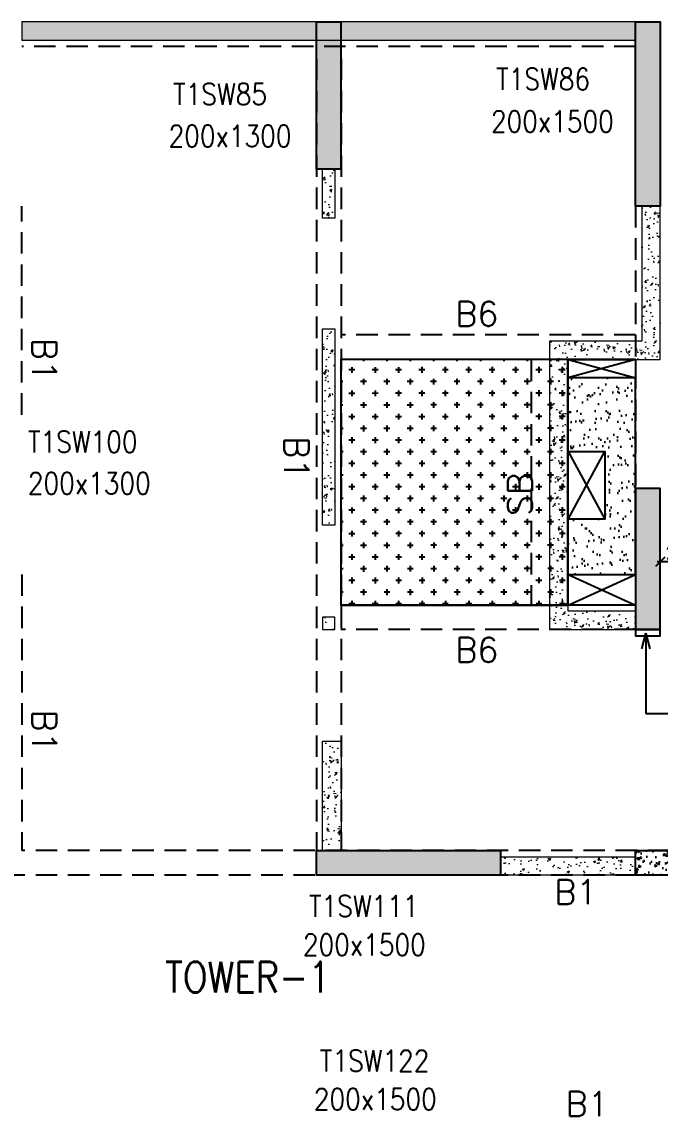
# Model space of a CAD drawing. Header units: millimetres. Extents: x 1078357 to 2594950, y -4969473 to -4636555.
# Drawn here: x 1413651 to 1418851, y -4665722 to -4656810 of the extents above; entities that cross this region are included whole.
import ezdxf

# ---------------------------------------------------------------- set-up
doc = ezdxf.new("R2010")
doc.units = ezdxf.units.MM
doc.header["$PDMODE"] = 35
doc.linetypes.add('CONTINOUS', pattern=[0])
doc.linetypes.add('HIDDEN', pattern=[0.375, 0.25, -0.125])
doc.layers.get('0').update_dxf_attribs({"lineweight": 0})
doc.layers.get('Defpoints').update_dxf_attribs({"lineweight": 0})
for name, color, linetype, lineweight in [('A-_ANOTDIMA_D-', 6, 'Continuous', 13), ('COL. NO.', 30, 'Continuous', 25), ('COL. SIZE', 7, 'Continuous', 25), ('DIM', 9, 'Continuous', 25), ('HATCH', 8, 'Continuous', 30), ('RCC UPSTAND', 43, 'Continuous', 30), ('S-NON STR RCC WALL', 8, 'Continuous', 0)]:
    doc.layers.add(name, color=color, linetype=linetype, lineweight=lineweight)
for name, color, linetype in [('B-200x325', 201, 'HIDDEN'), ('B-200x650', 241, 'HIDDEN'), ('B-300xSLAB THK.', 151, 'Continuous'), ('BK1-200x650', 241, 'HIDDEN'), ('DROP SLAB', 8, 'Continuous'), ('NON STR. RCC WALL', 6, 'Continuous'), ('S-COLUMN_SHEAR WALL', 1, 'Continuous'), ('SLAB FOLD', 8, 'Continuous'), ('TEXT', 7, 'Continuous')]:
    doc.layers.add(name, color=color, linetype=linetype)
doc.styles.add('Roman', font='romans')
doc.styles.add('ROMANS', font='romans.shx', dxfattribs={"width": 0.85})
doc.dimstyles.new('HARESH', dxfattribs={"dimtxt": 150, "dimasz": 75, "dimexe": 0, "dimexo": 0, "dimgap": 25, "dimtad": 1, "dimdec": 0, "dimdsep": 46, "dimtxsty": 'Roman', "dimblk": 'OBLIQUE', "dimcen": 225, "dimdle": 25, "dimclrd": 2, "dimclre": 2, "dimclrt": 7, "dimadec": 8, "dimazin": 1, "dimtfac": 1, "dimtdec": 0, "dimtmove": 0, "dimatfit": 0, "dimfxl": 1, "dimlwd": -1, "dimlwe": -1, "dimarcsym": 0})

# ---------------------------------------------------------------- blocks, each defined once
blk = doc.blocks.new('_Oblique')
at = {"color": 0, "linetype": 'ByBlock', "lineweight": -2}
blk.add_line((-0.5, -0.5), (0.5, 0.5), dxfattribs=at)
blk = doc.blocks.new('*D1321')
at = {"layer": 'Defpoints', "color": 0, "ltscale": 700, "transparency": 16777216}
for p in [(1418851.2, -4661207.1), (1418851.2, -4661609.1, 0), (1419525.9, -4661609.2, 0)]:
    blk.add_point(p, dxfattribs=at)
at = {"layer": 'DIM', "color": 2, "ltscale": 700, "transparency": 16777216}
for p, q in [((1419550.9, -4661207.1), (1418826.2, -4661207.1)), ((1418851.2, -4661609.1), (1418851.2, -4661207.1)), ((1419525.9, -4661609.2), (1419525.9, -4661207.1))]:
    blk.add_line(p, q, dxfattribs=at)
at = {"layer": 'DIM', "color": 2, "ltscale": 700, "transparency": 16777216, "xscale": 75, "yscale": 75, "zscale": 75, "rotation": 180}
blk.add_blockref('_Oblique', (1418851.2, -4661207.1), dxfattribs=at)
at = {"layer": 'DIM', "color": 2, "ltscale": 700, "transparency": 16777216, "xscale": 75, "yscale": 75, "zscale": 75}
blk.add_blockref('_Oblique', (1419525.9, -4661207.1), dxfattribs=at)
at = {"layer": 'DIM', "color": 7, "ltscale": 700, "transparency": 16777216, "insert": (1419188.6, -4661132.1), "char_height": 150, "attachment_point": 5, "style": 'Roman'}
blk.add_mtext('{\\H0.666667x;200x650}', dxfattribs=at)
blk = doc.blocks.new('G$CD63B60BD')
at = {"layer": 'COL. NO.', "linetype": 'Continuous', "style": 'ROMANS', "width": 0.85}
for s, p in [('T1SW86', (61839.4, 15346.7, -320.4)), ('T1SW85', (59207.6, 15224, -320.4)), ('T1SW100', (58025.2, 12391.2, -320.4)), ('T1SW111', (60314.4, 8609.2, -320.4)), ('T1SW122', (60403.1, 7350.6, -320.4))]:
    blk.add_text(s, height=175, dxfattribs=at).set_placement(p)
at = {"layer": 'COL. SIZE', "linetype": 'Continuous', "style": 'ROMANS', "width": 0.85}
for s, p in [('200x1500', (61797.3, 15000.9, -320.4)), ('200x1300', (59170.8, 14882.7, -320.4)), ('200x1300', (58024, 12054.3, -320.4)), ('200x1500', (60265.2, 8295.7, -320.4)), ('200x1500', (60354, 7037.1, -320.4))]:
    blk.add_text(s, height=175, dxfattribs=at).set_placement(p)

msp = doc.modelspace()

# ---------------------------------------------------------------- hatches: boundary and pattern name
at = {"layer": 'DROP SLAB'}
h = msp.add_hatch(dxfattribs=at)
h.set_pattern_fill('CROSS', color=8, scale=15, angle=0.03079)
h.set_pattern_definition([(180.03079016, (-1908740.52, 9380896.72), (-95.1987999, -95.3011726), [47.625, -142.875]), (270.03079016, (-1908764.35, 9380920.52), (95.3011726, -95.1987999), [47.625, -142.875])])
h.paths.add_polyline_path([(1418100.9, -4659559.9), (1416251.2, -4659560.1), (1416251.2, -4661559.9), (1418100.9, -4661559.8)])
at = {"layer": 'HATCH'}
h = msp.add_hatch(dxfattribs=at)
h.set_pattern_fill('AR-SAND', color=8, scale=3, angle=0.02985)
h.set_pattern_definition([(37.47015413, (-3613382.39, 18698798.93), (-4.72361136, 146.8264517), [0, -115.824, 0, -129.54, 0, -123.825]), (7.4701541, (-3613382.39, 18698798.93), (134.9689868, 214.9772528), [0, -62.484, 0, -104.394, 0, -40.005]), (327.4701541, (-3613476.11, 18698798.98), (237.2979035, 0.3075449), [0, -38.1, 0, -137.16, 0, -179.07]), (317.4701541, (-3613476.11, 18698798.98), (229.1017424, 66.759465), [0, -19.05, 0, -89.916, 0, -102.87])])
h.paths.add_polyline_path([(1418650.6, -4659709.7), (1418100.6, -4659709.7), (1418100.6, -4660309.7), (1418400.6, -4660309.7), (1418400.6, -4660859.7), (1418100.6, -4660859.6), (1418100.6, -4661309.7), (1418650.6, -4661309.7)])
at = {"layer": 'RCC UPSTAND'}
h = msp.add_hatch(dxfattribs=at)
h.set_pattern_fill('AR-CONC', color=8, scale=20, angle=90)
h.set_pattern_definition([(140, (-1789723.74, -7200979.27), (12.550427, 143.4520365), [15, -165]), (85, (-1789723.74, -7200979.27), (-150.438427, -27.7502667), [12, -132]), (190.4514445, (-1789722.7, -7200967.32), (-137.887998, 115.7017693), [12.7480384, -140.2284224]), (136.1842, (-1789763.74, -7200979.27), (33.103856, 213.448266), [22.5, -247.5]), (186.6356355, (-1789760.98, -7200961.49), (-194.82372, 186.932389), [19.122068, -210.342752]), (81.184164, (-1789763.74, -7200979.27), (-194.82372, 186.932389), [18, -198]), (111, (-1789753.74, -7200959.27), (80.523778, 119.3814104), [15, -165]), (56, (-1789753.74, -7200959.27), (-145.030009, 48.6630664), [12, -132]), (161.4514447, (-1789747.03, -7200949.33), (-64.5062306, 168.0444753), [12.748038, -140.2284224]), (127.5, (-1789723.74, -7200979.274), (-66.57877077, 2.43197106), [0, -130.4, 0, -134, 0, -132.5]), (97.5, (-1789723.74, -7200979.274), (-78.8823424, 52.6139075), [0, -76.4, 0, -127.4, 0, -50.5]), (57.5, (-1789723.74, -7201023.874), (4.51097435, 106.7644872), [0, -50, 0, -156, 0, -207]), (47.5, (-1789723.74, -7201043.87), (-20.0209965, 116.6372339), [0, -65, 0, -103.6, 0, -147])])
h.paths.add_polyline_path([(1419976.3, -4663559.8), (1419976.3, -4663759.8), (1418651.3, -4663759.8), (1418651.3, -4663559.8)])
at = {"layer": 'S-COLUMN_SHEAR WALL', "lineweight": 25}
h = msp.add_hatch(color=1, dxfattribs=at)
h.dxf.hatch_style = 1
h.paths.add_polyline_path([(1416051.3, -4658009.8), (1416251.3, -4658009.8), (1416251.3, -4656809.7), (1416051.3, -4656809.7)])
at = {"layer": 'S-COLUMN_SHEAR WALL', "lineweight": 25, "extrusion": (-1.00316e-06, 2.11765e-11, 1)}
h = msp.add_hatch(color=1, dxfattribs=at)
h.dxf.hatch_style = 1
h.paths.add_polyline_path([(1418651.3, -4656809.8), (1418851.3, -4656809.8), (1418851.3, -4658309.7), (1418651.3, -4658309.7)])
h = msp.add_hatch(color=1, dxfattribs=at)
h.dxf.hatch_style = 1
h.paths.add_polyline_path([(1418651.3, -4661759.8), (1418851.3, -4661759.8), (1418851.3, -4660609.7), (1418651.3, -4660609.7)])
at = {"layer": 'S-COLUMN_SHEAR WALL', "lineweight": 25}
h = msp.add_hatch(color=1, dxfattribs=at)
h.dxf.hatch_style = 1
h.paths.add_polyline_path([(1416051.3, -4663559.7), (1417551.3, -4663559.7), (1417551.3, -4663759.7), (1416051.3, -4663759.7)])
at = {"layer": 'S-NON STR RCC WALL'}
h = msp.add_hatch(dxfattribs=at)
h.set_pattern_fill('AR-CONC', color=256)
h.set_pattern_definition([(50, (-6080943.95, 28118829.64), (182.184669, -15.93908554), [19.05, -209.55]), (355, (-6080943.95, 28118829.64), (-35.2434214, 191.0568452), [15.24, -167.6405842]), (100.4514447, (-6080928.76, 28118828.32), (146.9412471, 175.1177519), [16.1900088, -178.0902446]), (46.1842, (-6080943.95, 28118880.44), (271.0790409, -42.042328), [28.575, -314.325]), (96.6355576, (-6080921.36, 28118876.94), (237.404134, 247.4261246), [24.2850231, -267.1356082]), (351.1841512, (-6080943.95, 28118880.44), (237.404134, 247.4261246), [22.859967, -251.459732]), (21, (-6080918.55, 28118867.74), (151.6143913, -102.2651982), [19.05, -209.55]), (326, (-6080918.55, 28118867.74), (61.8020283, 184.1879661), [15.24, -167.64]), (71.451445, (-6080905.91, 28118859.22), (213.4164193, 81.9227689), [16.1900088, -178.0899376]), (37.5, (-6080943.946, 28118829.644), (3.08860325, 84.55503887), [0, -165.608, 0, -170.18, 0, -168.275]), (7.5, (-6080943.95, 28118829.64), (66.8196625, 100.18057482), [0, -97.028, 0, -161.798, 0, -64.135]), (327.5, (-6081000.59, 28118829.644), (135.59059517, -5.72874399), [0, -63.5, 0, -198.12, 0, -262.89]), (317.5, (-6081025.99, 28118829.64), (148.1291814, 25.42649103), [0, -82.55, 0, -131.572, 0, -186.69])])
h.paths.add_polyline_path([(1418648.5, -4656809.7), (1413651.5, -4656809.7), (1413651.5, -4656959.7), (1418648.5, -4656959.7)])
h = msp.add_hatch(dxfattribs=at)
h.set_pattern_fill('AR-CONC', color=256, angle=180)
h.set_pattern_definition([(50, (1416164.49, -4569469.7), (182.18467, -15.93909), [19.05, -209.55]), (355, (1416164.49, -4569469.7), (-35.24342, 191.05685), [15.24, -167.6406]), (100.45144, (1416179.67, -4569471.03), (146.94125, 175.11775), [16.19, -178.09024]), (46.1842, (1416164.5, -4569418.9), (271.07904, -42.0423), [28.575, -314.325]), (96.63556, (1416187.08, -4569422.4), (237.4041, 247.4261), [24.285, -267.1356]), (351.18415, (1416164.5, -4569418.9), (237.4041, 247.4261), [22.86, -251.4597]), (21, (1416189.89, -4569431.6), (151.6144, -102.2652), [19.05, -209.55]), (326, (1416189.89, -4569431.6), (61.80203, 184.18797), [15.24, -167.64]), (71.45144, (1416202.52, -4569440.13), (213.41642, 81.92277), [16.19, -178.08994]), (37.5, (1416164.49, -4569469.704), (3.088603, 84.55504), [0, -165.608, 0, -170.18, 0, -168.275]), (7.5, (1416164.49, -4569469.7), (66.81966, 100.180575), [0, -97.028, 0, -161.798, 0, -64.135]), (327.5, (1416107.85, -4569469.704), (135.590595, -5.728744), [0, -63.5, 0, -198.12, 0, -262.89]), (317.5, (1416082.45, -4569469.7), (148.12918, 25.42649), [0, -82.55, 0, -131.572, 0, -186.69])])
h.paths.add_polyline_path([(1416101.5, -4658009.7), (1416201.5, -4658009.7), (1416201.5, -4658409.7), (1416101.5, -4658409.7)])
h = msp.add_hatch(dxfattribs=at)
h.set_pattern_fill('AR-CONC', color=256)
h.set_pattern_definition([(50, (-4983719.23, 23434810.46), (182.184669, -15.9390855), [19.05, -209.55]), (355, (-4983719.23, 23434810.46), (-35.2434214, 191.0568452), [15.24, -167.6405842]), (100.4514447, (-4983704.05, 23434809.13), (146.9412471, 175.1177519), [16.1900088, -178.0902446]), (46.1842, (-4983719.23, 23434861.26), (271.0790409, -42.042328), [28.575, -314.325]), (96.6355576, (-4983696.64, 23434857.75), (237.404134, 247.4261246), [24.2850231, -267.1356082]), (351.1841512, (-4983719.23, 23434861.26), (237.404134, 247.4261246), [22.859967, -251.459732]), (21, (-4983693.83, 23434848.56), (151.6143913, -102.2651982), [19.05, -209.55]), (326, (-4983693.83, 23434848.56), (61.8020283, 184.1879661), [15.24, -167.64]), (71.451445, (-4983681.2, 23434840.03), (213.4164193, 81.9227689), [16.1900088, -178.0899376]), (37.5, (-4983719.23, 23434810.456), (3.08860325, 84.55503887), [0, -165.608, 0, -170.18, 0, -168.275]), (7.5, (-4983719.23, 23434810.46), (66.8196625, 100.18057482), [0, -97.028, 0, -161.798, 0, -64.135]), (327.5, (-4983775.87, 23434810.456), (135.59059517, -5.728744), [0, -63.5, 0, -198.12, 0, -262.89]), (317.5, (-4983801.27, 23434810.46), (148.1291814, 25.42649103), [0, -82.55, 0, -131.572, 0, -186.69])])
h.paths.add_polyline_path([(1417951.5, -4659409.7), (1417951.5, -4661759.7), (1418651.5, -4661759.7), (1418651.5, -4661609.7), (1418101.5, -4661609.7), (1418101.5, -4659559.7), (1418851.5, -4659559.7), (1418851.5, -4658309.7), (1418701.5, -4658309.7), (1418701.5, -4659409.7)])
h = msp.add_hatch(dxfattribs=at)
h.set_pattern_fill('AR-CONC', color=256, angle=180)
h.set_pattern_definition([(50, (2513389.2, -9253488.89), (182.184669, -15.9390855), [19.05, -209.55]), (355, (2513389.2, -9253488.9), (-35.2434214, 191.056845), [15.24, -167.640584]), (100.4514447, (2513404.39, -9253490.22), (146.941247, 175.117752), [16.190009, -178.0902446]), (46.1842, (2513389.2, -9253438.1), (271.079041, -42.042328), [28.575, -314.325]), (96.6355576, (2513411.8, -9253441.6), (237.404134, 247.426125), [24.285023, -267.135608]), (351.184151, (2513389.2, -9253438.1), (237.404134, 247.426125), [22.859967, -251.459732]), (21, (2513414.6, -9253450.79), (151.6143913, -102.265198), [19.05, -209.55]), (326, (2513414.6, -9253450.8), (61.802028, 184.187966), [15.24, -167.64]), (71.451445, (2513427.24, -9253459.31), (213.416419, 81.922769), [16.190009, -178.0899376]), (37.5, (2513389.205, -9253488.89), (3.08860325, 84.5550389), [0, -165.608, 0, -170.18, 0, -168.275]), (7.5, (2513389.205, -9253488.89), (66.8196625, 100.1805748), [0, -97.028, 0, -161.798, 0, -64.135]), (327.5, (2513332.56, -9253488.89), (135.5905952, -5.728744), [0, -63.5, 0, -198.12, 0, -262.89]), (317.5, (2513307.16, -9253488.89), (148.1291814, 25.426491), [0, -82.55, 0, -131.572, 0, -186.69])])
h.paths.add_polyline_path([(1416101.5, -4659309.7), (1416201.5, -4659309.7), (1416201.5, -4660909.7), (1416101.5, -4660909.7)])
h = msp.add_hatch(dxfattribs=at)
h.set_pattern_fill('AR-CONC', color=256, angle=180)
h.set_pattern_definition([(50, (2513375.99, -9254853.56), (182.184669, -15.9390855), [19.05, -209.55]), (355, (2513375.99, -9254853.56), (-35.2434214, 191.056845), [15.24, -167.640584]), (100.4514447, (2513391.17, -9254854.88), (146.941247, 175.117752), [16.190009, -178.0902446]), (46.1842, (2513376, -9254802.76), (271.079041, -42.042328), [28.575, -314.325]), (96.6355576, (2513398.58, -9254806.26), (237.404134, 247.426125), [24.285023, -267.135608]), (351.184151, (2513376, -9254802.76), (237.404134, 247.426125), [22.859967, -251.459732]), (21, (2513401.39, -9254815.46), (151.6143913, -102.265198), [19.05, -209.55]), (326, (2513401.39, -9254815.46), (61.802028, 184.187966), [15.24, -167.64]), (71.451445, (2513414.03, -9254823.98), (213.416419, 81.922769), [16.190009, -178.0899376]), (37.5, (2513375.99, -9254853.555), (3.08860325, 84.5550389), [0, -165.608, 0, -170.18, 0, -168.275]), (7.5, (2513375.99, -9254853.555), (66.8196625, 100.1805748), [0, -97.028, 0, -161.798, 0, -64.135]), (327.5, (2513319.35, -9254853.555), (135.5905952, -5.728744), [0, -63.5, 0, -198.12, 0, -262.89]), (317.5, (2513293.95, -9254853.56), (148.1291814, 25.426491), [0, -82.55, 0, -131.572, 0, -186.69])])
h.paths.add_polyline_path([(1416101.5, -4661759.7), (1416201.5, -4661759.7), (1416201.5, -4661659.7), (1416101.5, -4661659.7)])
h = msp.add_hatch(dxfattribs=at)
h.set_pattern_fill('AR-CONC', color=256, angle=180)
h.set_pattern_definition([(50, (-6035433.69, 28118829.64), (182.184669, -15.93908554), [19.05, -209.55]), (355, (-6035433.7, 28118829.64), (-35.2434214, 191.0568452), [15.24, -167.6405842]), (100.4514447, (-6035418.51, 28118828.3), (146.9412471, 175.1177519), [16.1900088, -178.0902446]), (46.1842, (-6035433.7, 28118880.44), (271.0790409, -42.042328), [28.575, -314.325]), (96.6355576, (-6035411.1, 28118876.93), (237.404134, 247.4261246), [24.2850231, -267.1356082]), (351.1841512, (-6035433.7, 28118880.44), (237.404134, 247.4261246), [22.859967, -251.459732]), (21, (-6035408.29, 28118867.74), (151.6143913, -102.2651982), [19.05, -209.55]), (326, (-6035408.3, 28118867.74), (61.8020283, 184.1879661), [15.24, -167.64]), (71.451445, (-6035395.66, 28118859.21), (213.4164193, 81.9227689), [16.1900088, -178.0899376]), (37.5, (-6035433.69, 28118829.636), (3.08860325, 84.55503887), [0, -165.608, 0, -170.18, 0, -168.275]), (7.5, (-6035433.69, 28118829.64), (66.8196625, 100.18057482), [0, -97.028, 0, -161.798, 0, -64.135]), (327.5, (-6035490.334, 28118829.636), (135.59059517, -5.72874399), [0, -63.5, 0, -198.12, 0, -262.89]), (317.5, (-6035515.73, 28118829.64), (148.1291814, 25.42649103), [0, -82.55, 0, -131.572, 0, -186.69])])
h.paths.add_polyline_path([(1416101.5, -4662669.7), (1416251.5, -4662669.7), (1416251.5, -4663559.6), (1416101.5, -4663559.6)])
at = {"layer": 'S-NON STR RCC WALL', "ltscale": 700}
h = msp.add_hatch(dxfattribs=at)
h.set_pattern_fill('AR-CONC', color=256)
h.set_pattern_definition([(50, (1377584.87, -4577736.18), (182.18467, -15.93909), [19.05, -209.55]), (355, (1377584.87, -4577736.18), (-35.24342, 191.05685), [15.24, -167.6406]), (100.45144, (1377600.05, -4577737.51), (146.94125, 175.11775), [16.19, -178.09024]), (46.1842, (1377584.87, -4577685.38), (271.07904, -42.04233), [28.575, -314.325]), (96.63556, (1377607.46, -4577688.89), (237.4041, 247.4261), [24.285, -267.1356]), (351.18415, (1377584.87, -4577685.38), (237.4041, 247.4261), [22.86, -251.4597]), (21, (1377610.27, -4577698.08), (151.6144, -102.2652), [19.05, -209.55]), (326, (1377610.27, -4577698.08), (61.80203, 184.18797), [15.24, -167.64]), (71.45144, (1377622.9, -4577706.6), (213.41642, 81.92277), [16.19, -178.08994]), (37.5, (1377584.87, -4577736.18), (3.088603, 84.55504), [0, -165.608, 0, -170.18, 0, -168.275]), (7.5, (1377584.87, -4577736.18), (66.81966, 100.180575), [0, -97.028, 0, -161.798, 0, -64.135]), (327.5, (1377528.225, -4577736.18), (135.590595, -5.728744), [0, -63.5, 0, -198.12, 0, -262.89]), (317.5, (1377502.83, -4577736.18), (148.12918, 25.42649), [0, -82.55, 0, -131.572, 0, -186.69])])
h.paths.add_polyline_path([(1418651.3, -4663759.7), (1417551.3, -4663759.7), (1417551.3, -4663609.7), (1418651.3, -4663609.7)])

# ---------------------------------------------------------------- linework, layer by layer
at = {"layer": 'B-200x325', "ltscale": 700}
for p, q in [((1418651.2, -4659360.1, 0), (1416251.2, -4659360.1, 0)), ((1418651, -4661759.9, 0), (1416251.2, -4661759.8, 0))]:
    msp.add_line(p, q, dxfattribs=at)
at = {"layer": 'B-200x325', "linetype": 'Continuous', "ltscale": 700}
for p, q in [((1418651.2, -4659560.1, 0), (1416251.2, -4659560.1, 0)), ((1418651, -4661559.9, 0), (1416251.2, -4661559.8, 0))]:
    msp.add_line(p, q, dxfattribs=at)
at = {"layer": 'B-200x650', "linetype": 'HIDDEN', "ltscale": 700}
for p, q in [((1418651.5, -4657009.7, 0), (1413651.5, -4657009.7, 0)), ((1416051.5, -4657109.7, 0), (1416051.5, -4663559.6, 0)), ((1416251.5, -4657109.7, 0), (1416251.5, -4663559.6, 0)), ((1413651.5, -4660009.7, 0), (1413651.5, -4658309.7, 0)), ((1418651.5, -4658309.7, 0), (1418651.5, -4660809.7, 0)), ((1413651.5, -4661309.8, 0), (1413651.5, -4663559.7, 0)), ((1419976.3, -4663559.6, 0), (1413651.5, -4663559.6, 0)), ((1419976.3, -4663759.6, 0), (1407776.3, -4663759.6, 0))]:
    msp.add_line(p, q, dxfattribs=at)
at = {"layer": 'B-300xSLAB THK.', "linetype": 'HIDDEN', "ltscale": 700}
msp.add_line((1417800.9, -4659560.1, 0), (1417800.9, -4661559.9, 0), dxfattribs=at)
at = {"layer": 'B-300xSLAB THK.', "linetype": 'ByBlock', "ltscale": 700}
msp.add_line((1418100.9, -4659560.1, 0), (1418100.9, -4661559.9, 0), dxfattribs=at)
at = {"layer": 'BK1-200x650', "linetype": 'Continuous', "ltscale": 700, "elevation": 0}
msp.add_lwpolyline([(1418851.6, -4661759.8), (1418651.5, -4661759.8), (1418651.5, -4661810), (1418851.6, -4661810)], close=True, dxfattribs=at)
at = {"layer": 'DROP SLAB', "color": 3, "linetype": 'CONTINOUS', "ltscale": 500}
for p, q in [((1418650.9, -4659559.8, 0), (1418100.9, -4659709.8, 0)), ((1418101.8, -4659560, 0), (1418650.9, -4659709.8, 0)), ((1418101.2, -4660309.7, 0), (1418401.3, -4660859.7, 0)), ((1418101.2, -4660859.7, 0), (1418401.3, -4660309.7, 0)), ((1418101.4, -4661309.8, 0), (1418651.2, -4661559.8, 0)), ((1418101.4, -4661559.8, 0), (1418651.4, -4661309.8, 0))]:
    msp.add_line(p, q, dxfattribs=at)
at = {"layer": 'DROP SLAB', "color": 3, "linetype": 'CONTINOUS', "ltscale": 500, "elevation": 0}
for points in [[(1418100.9, -4659559.9), (1416251.2, -4659560.1), (1416251.2, -4661559.9), (1418100.9, -4661559.8)], [(1418100.9, -4659560), (1418650.9, -4659560), (1418650.9, -4659709.8), (1418100.9, -4659709.8)], [(1418101.3, -4660309.7), (1418401.3, -4660309.7), (1418401.3, -4660859.7), (1418101.3, -4660859.7)], [(1418101.4, -4661309.8), (1418651.2, -4661309.8), (1418651.2, -4661559.8), (1418101.4, -4661559.8)]]:
    msp.add_lwpolyline(points, close=True, dxfattribs=at)
at = {"layer": 'NON STR. RCC WALL', "elevation": 0}
msp.add_lwpolyline([(1419976.3, -4663559.8), (1419976.3, -4663759.8), (1418651.3, -4663759.8), (1418651.3, -4663559.8)], close=True, dxfattribs=at)
at = {"layer": 'S-COLUMN_SHEAR WALL', "color": 1, "lineweight": 25, "elevation": 0}
for points in [[(1416051.3, -4656809.7), (1416251.3, -4656809.7), (1416251.3, -4658009.8), (1416051.3, -4658009.8)], [(1416051.3, -4663559.7), (1417551.3, -4663559.7), (1417551.3, -4663759.7), (1416051.3, -4663759.7)]]:
    msp.add_lwpolyline(points, close=True, dxfattribs=at)
at = {"layer": 'S-COLUMN_SHEAR WALL', "color": 1, "lineweight": 25, "extrusion": (-1.00316e-06, 2.11765e-11, 1), "elevation": -1.4}
for points in [[(1418651.3, -4656809.8), (1418851.3, -4656809.8), (1418851.3, -4658309.7), (1418651.3, -4658309.7)], [(1418651.3, -4661759.8), (1418851.3, -4661759.8), (1418851.3, -4660609.7), (1418651.3, -4660609.7)]]:
    msp.add_lwpolyline(points, close=True, dxfattribs=at)
at = {"layer": 'S-NON STR RCC WALL', "elevation": 0}
for points in [[(1418648.5, -4656809.7), (1413651.5, -4656809.7), (1413651.5, -4656959.7), (1418648.5, -4656959.7)], [(1416101.5, -4658009.7), (1416201.5, -4658009.7), (1416201.5, -4658409.7), (1416101.5, -4658409.7)], [(1417951.5, -4659409.7), (1417951.5, -4661759.7), (1418651.5, -4661759.7), (1418651.5, -4661609.7), (1418101.5, -4661609.7), (1418101.5, -4659559.7), (1418851.5, -4659559.7), (1418851.5, -4658309.7), (1418701.5, -4658309.7), (1418701.5, -4659409.7)]]:
    msp.add_lwpolyline(points, close=True, dxfattribs=at)
at = {"layer": 'S-NON STR RCC WALL', "ltscale": 700, "elevation": 0}
for points in [[(1416101.5, -4659309.7), (1416201.5, -4659309.7), (1416201.5, -4660909.7), (1416101.5, -4660909.7)], [(1416101.5, -4661759.7), (1416201.5, -4661759.7), (1416201.5, -4661659.7), (1416101.5, -4661659.7)], [(1416101.5, -4662669.7), (1416251.5, -4662669.7), (1416251.5, -4663559.6), (1416101.5, -4663559.6)], [(1418651.3, -4663759.7), (1417551.3, -4663759.7), (1417551.3, -4663609.7), (1418651.3, -4663609.7)]]:
    msp.add_lwpolyline(points, close=True, dxfattribs=at)
at = {"layer": 'SLAB FOLD', "color": 8, "ltscale": 1000, "elevation": 0}
msp.add_lwpolyline([(1418650.6, -4659709.7), (1418100.6, -4659709.7), (1418100.6, -4660309.7), (1418400.6, -4660309.7), (1418400.6, -4660859.7), (1418100.6, -4660859.6), (1418100.6, -4661309.7), (1418650.6, -4661309.7), (1418650.6, -4659709.7)], dxfattribs=at)

# ---------------------------------------------------------------- block references
at = {"layer": 'A-_ANOTDIMA_D-', "color": 2, "ltscale": 700}
msp.add_blockref('G$CD63B60BD', (1355676.2, -4672709.7, 0), dxfattribs=at)

# ---------------------------------------------------------------- texts
at = {"layer": 'B-200x325', "linetype": 'Continuous', "ltscale": 700, "style": 'ROMANS'}
for p in [(1417181.7, -4659287.9, -2.7), (1417181.7, -4662025.1, -2.7)]:
    msp.add_text('B6', height=200, rotation=0.00055, dxfattribs=at).set_placement(p)
at = {"layer": 'B-200x650', "linetype": 'HIDDEN', "ltscale": 500, "style": 'ROMANS'}
for rotation, p in [(269.99906, (1413734.7, -4659384.7, -2.7)), (269.99906, (1415789.4, -4660184.7, -2.7)), (269.99906, (1413734.6, -4662411.6, -2.7)), (359.99906, (1417988.5, -4663996.9, -2.7)), (0.00094, (1418081.8, -4665722.5, -2.7))]:
    msp.add_text('B1', height=200, rotation=rotation, dxfattribs=at).set_placement(p)
at = {"layer": 'B-300xSLAB THK.', "linetype": 'Continuous', "ltscale": 700, "style": 'ROMANS'}
msp.add_text('SB', height=200, rotation=90.00094, dxfattribs=at).set_placement((1417810, -4660834.1, -2.7))
at = {"layer": 'TEXT', "color": 6, "insert": (1416166, -4664464.5, 0.1), "char_height": 250, "width": 162, "attachment_point": 3, "rotation": 0.00094, "style": 'ROMANS'}
msp.add_mtext('TOWER-1', dxfattribs=at)

# ---------------------------------------------------------------- dimensions: what is measured, and where the dimension line sits
at = {"layer": 'DIM', "ltscale": 700}
dim = msp.add_linear_dim(base=(1418851.2, -4661207.1, 0), p1=(1419525.9, -4661609.2, 0), p2=(1418851.2, -4661609.1, 0), text='{\\H0.666667x;200x650}', dimstyle='HARESH', override={"dimtxsty": 'Roman', "dimtmove": 1}, dxfattribs=at)
dim.commit()
dim.dimension.update_dxf_attribs({"geometry": '*D1321', "text_midpoint": (1419188.6, -4661132.1, 0)})

# ---------------------------------------------------------------- leaders
at = {"layer": 'BK1-200x650', "linetype": 'Continuous', "ltscale": 700}
msp.add_leader([(1418735.1, -4661790.1, 0), (1418735.1, -4662444, 0), (1418993.9, -4662444, 0)], dimstyle='HARESH', override={"dimasz": 125, "dimgap": 25, "dimtad": 0, "dimldrblk": 'Open30'}, dxfattribs=at)

doc.saveas('drawing.dxf')
